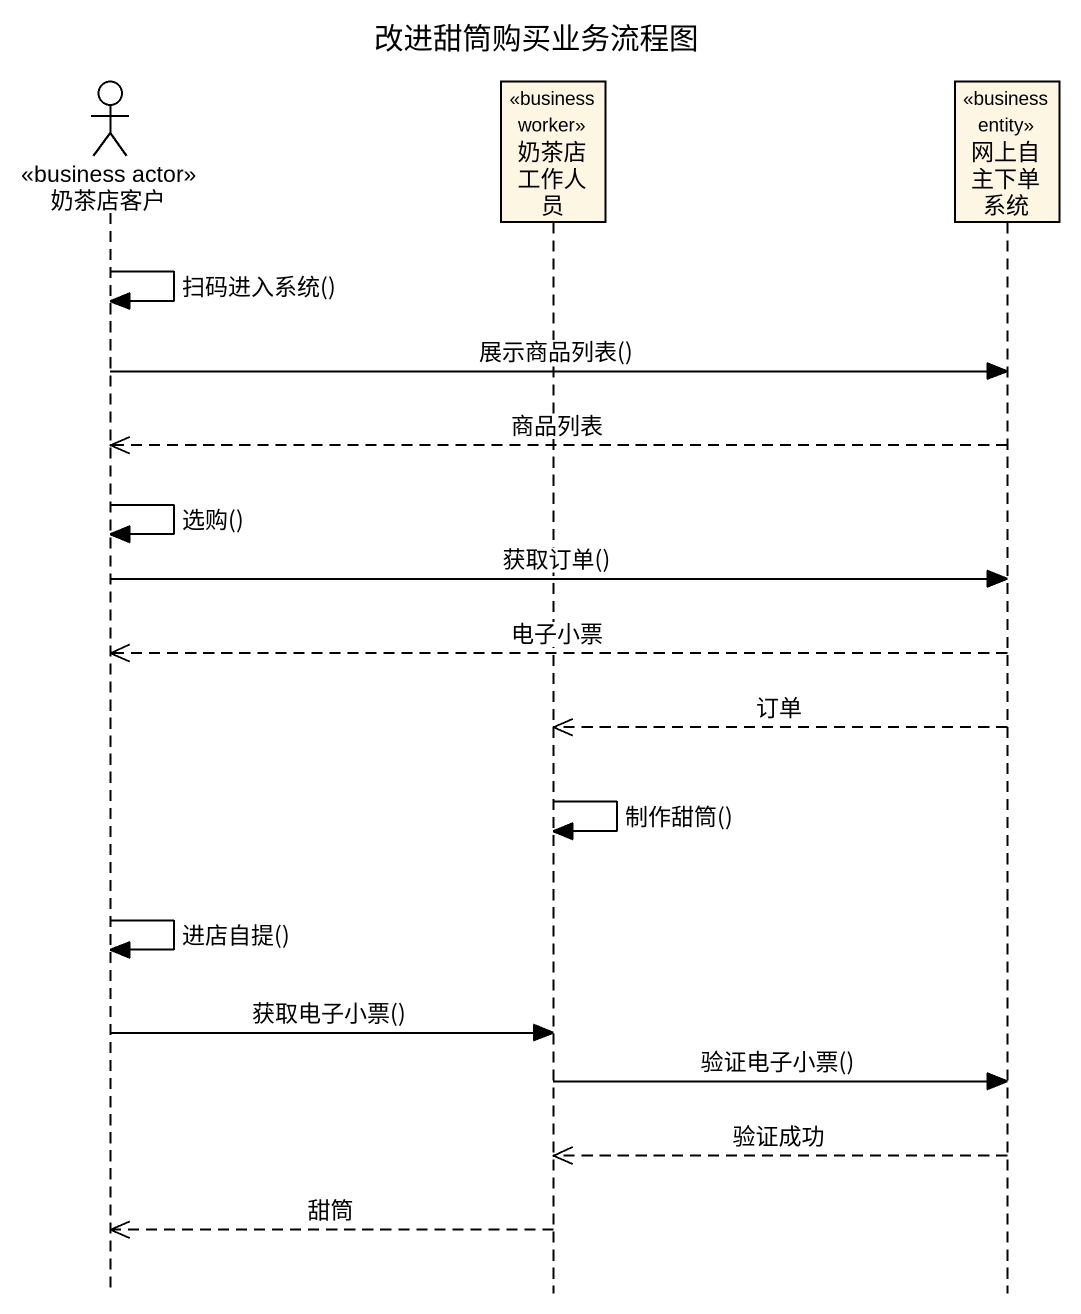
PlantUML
@startuml
title 改进甜筒购买业务流程图
hide footbox
actor 奶茶店客户 <<business actor>>
participant 奶茶店工作人员 <<business worker>>
participant 网上自主下单系统 <<business entity>>

奶茶店客户 -> 奶茶店客户 : 扫码进入系统()
奶茶店客户 -> 网上自主下单系统 : 展示商品列表()
网上自主下单系统 -->> 奶茶店客户 : 商品列表
奶茶店客户 -> 奶茶店客户 : 选购()
奶茶店客户 -> 网上自主下单系统 : 获取订单()
网上自主下单系统 -->> 奶茶店客户 : 电子小票
网上自主下单系统 -->> 奶茶店工作人员 : 订单
奶茶店工作人员 -> 奶茶店工作人员 : 制作甜筒()
奶茶店客户 -> 奶茶店客户 : 进店自提()
奶茶店客户 -> 奶茶店工作人员 : 获取电子小票()
奶茶店工作人员 -> 网上自主下单系统 : 验证电子小票()
网上自主下单系统 -->> 奶茶店工作人员 : 验证成功
奶茶店工作人员 -->> 奶茶店客户 : 甜筒
@enduml
